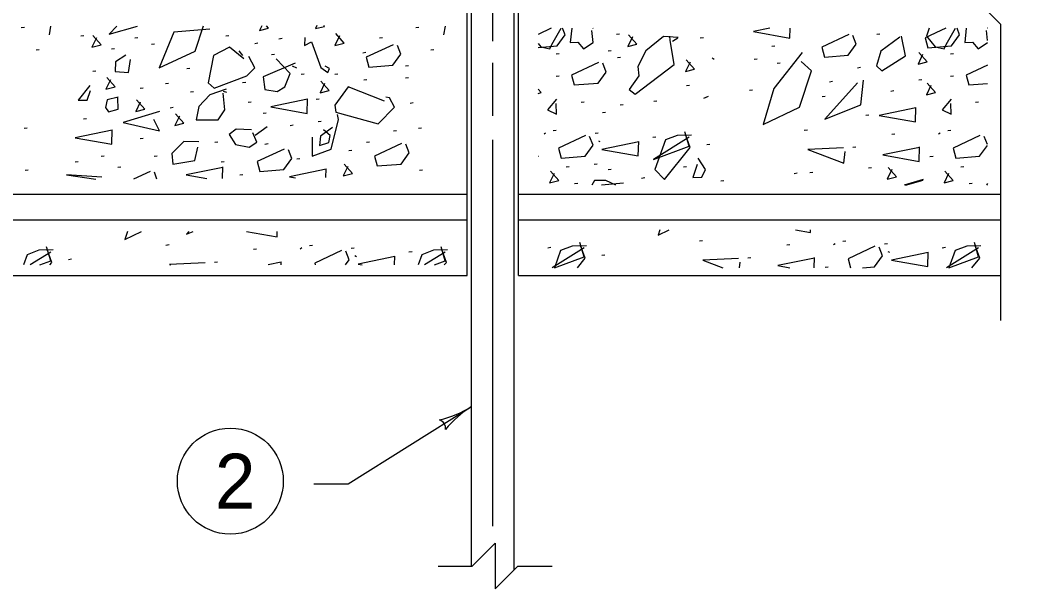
# Model space of a CAD drawing. Extents: x 1007 to 1035.5, y 1000.5 to 1021.5.
# Drawn here: x 1017.518 to 1021.188, y 1003.429 to 1005.507 of the extents above; entities that cross this region are included whole.
import ezdxf

# ---------------------------------------------------------------- set-up
doc = ezdxf.new("R2010")
doc.units = 0
doc.layers.add('Level 1', color=7, linetype='Continuous')

msp = doc.modelspace()

# ---------------------------------------------------------------- linework, layer by layer
at = {"layer": 'Level 1'}
for p, q in [((1019.2466, 1005.4303), (1019.2466, 1007.1047)), ((1019.1528, 1004.5742), (1019.1528, 1006.0742)), ((1019.3403, 1004.5742), (1019.3403, 1006.0742)), ((1019.1683, 1003.5127), (1019.1683, 1005.8242)), ((1019.3248, 1003.4997), (1019.3248, 1005.8242)), ((1019.2466, 1005.1579), (1019.2466, 1005.3513)), ((1019.2466, 1003.6583), (1019.2466, 1005.07)), ((1016.6216, 1004.8712), (1019.1528, 1004.8712)), ((1019.3403, 1004.8712), (1021.1036, 1004.8712)), ((1016.6216, 1004.7774), (1019.1528, 1004.7774)), ((1019.3403, 1004.7774), (1021.1036, 1004.7774)), ((1016.2466, 1004.5742), (1019.1528, 1004.5742)), ((1019.3403, 1004.5742), (1021.1036, 1004.5742)), ((1018.7172, 1003.8131), (1019.1683, 1004.0952)), ((1018.5922, 1003.8131), (1018.7172, 1003.8131))]:
    msp.add_line(p, q, dxfattribs=at)
for points in [[(1021.1036, 1004.4101), (1021.1036, 1005.4908), (1020.9369, 1005.6575), (1021.2703, 1005.6575), (1021.1036, 1005.8242), (1021.1036, 1006.1844)], [(1017.534, 1005.48), (1017.5228, 1005.4786)], [(1017.6253, 1005.4534), (1017.6308, 1005.4847)], [(1017.8439, 1005.4562), (1017.9474, 1005.4853)], [(1017.8713, 1005.4852), (1017.8439, 1005.4562)], [(1018.0798, 1005.4632), (1018.027, 1005.3328)], [(1018.2115, 1005.4743), (1018.0798, 1005.4632)], [(1018.1588, 1005.3938), (1018.1887, 1005.4858)], [(1018.4018, 1005.4863), (1018.3935, 1005.4691)], [(1018.3935, 1005.4691), (1018.4268, 1005.4773)], [(1018.4268, 1005.4773), (1018.4189, 1005.4863)], [(1018.6029, 1005.4867), (1018.5978, 1005.4758)], [(1018.5978, 1005.4758), (1018.631, 1005.4842)], [(1018.631, 1005.4842), (1018.6288, 1005.4867)], [(1018.6858, 1005.4493), (1018.6692, 1005.4146), (1018.7025, 1005.4229), (1018.672, 1005.4576)], [(1018.976, 1005.48), (1018.9648, 1005.4786)], [(1019.0673, 1005.4534), (1019.0728, 1005.4853)], [(1019.4602, 1005.4774), (1019.4115, 1005.4548)], [(1019.4616, 1005.4182), (1019.4957, 1005.4774)], [(1019.5107, 1005.4533), (1019.5013, 1005.4774)], [(1019.5347, 1005.4774), (1019.5296, 1005.4251)], [(1019.6128, 1005.4251), (1019.6087, 1005.4694)], [(1019.6128, 1005.4764), (1019.6118, 1005.4774)], [(1020.2584, 1005.4774), (1020.1987, 1005.4651)], [(1020.1987, 1005.4651), (1020.3318, 1005.4415)], [(1020.3318, 1005.4415), (1020.3328, 1005.4774)], [(1020.9021, 1005.4774), (1020.8264, 1005.4423)], [(1020.8411, 1005.4774), (1020.8315, 1005.4487)], [(1020.9036, 1005.4182), (1020.9376, 1005.4774)], [(1020.9527, 1005.4533), (1020.9432, 1005.4774)], [(1020.9766, 1005.4774), (1020.9716, 1005.4251)], [(1021.0541, 1005.4323), (1021.0507, 1005.4694)], [(1021.0541, 1005.477), (1021.0537, 1005.4774)], [(1017.7508, 1005.4493), (1017.7397, 1005.448)], [(1017.7976, 1005.4424), (1017.7809, 1005.4078), (1017.8143, 1005.4161), (1017.7837, 1005.4508)], [(1017.9482, 1005.4426), (1017.9371, 1005.4412)], [(1018.2817, 1005.4493), (1018.2706, 1005.448)], [(1018.3872, 1005.4222), (1018.3761, 1005.4208)], [(1018.4757, 1005.4392), (1018.4646, 1005.4378)], [(1018.5596, 1005.4438), (1018.5583, 1005.4146), (1018.5832, 1005.4271), (1018.6178, 1005.3342), (1018.6428, 1005.3161), (1018.6498, 1005.33), (1018.6331, 1005.3383)], [(1018.8433, 1005.4426), (1018.8322, 1005.4412)], [(1019.4115, 1005.4218), (1019.4214, 1005.4098)], [(1019.4815, 1005.4132), (1019.5107, 1005.4533)], [(1019.5296, 1005.4251), (1019.5573, 1005.4265)], [(1019.5573, 1005.4265), (1019.5781, 1005.4015)], [(1019.5781, 1005.4015), (1019.6128, 1005.4251)], [(1019.7096, 1005.4558), (1019.6985, 1005.4543)], [(1019.7564, 1005.4454), (1019.7398, 1005.4108), (1019.7731, 1005.4191), (1019.7425, 1005.4538)], [(1019.9235, 1005.4431), (1019.8708, 1005.4473), (1019.8056, 1005.3946), (1019.7764, 1005.3377), (1019.7806, 1005.303), (1019.7445, 1005.2531), (1019.7668, 1005.2364), (1019.9096, 1005.3447), (1019.8943, 1005.4334), (1019.8929, 1005.4487)], [(1019.9027, 1005.4306), (1019.9221, 1005.4418)], [(1020.0159, 1005.4422), (1020.0048, 1005.4408)], [(1020.5472, 1005.454), (1020.4487, 1005.4083), (1020.4584, 1005.3722), (1020.5458, 1005.3791), (1020.5749, 1005.4193), (1020.5624, 1005.4513)], [(1020.7344, 1005.4445), (1020.6651, 1005.3932), (1020.6484, 1005.3405), (1020.6678, 1005.3211), (1020.7552, 1005.3765), (1020.7399, 1005.4487)], [(1020.6615, 1005.4558), (1020.6504, 1005.4543)], [(1020.8264, 1005.4423), (1020.8362, 1005.4062)], [(1020.8315, 1005.4487), (1020.8634, 1005.4098)], [(1020.9235, 1005.4132), (1020.9527, 1005.4533)], [(1020.9716, 1005.4251), (1020.9993, 1005.4265)], [(1020.9993, 1005.4265), (1021.0201, 1005.4015)], [(1021.0201, 1005.4015), (1021.0541, 1005.4246)], [(1017.5884, 1005.3983), (1017.5773, 1005.3969)], [(1017.8631, 1005.4018), (1017.852, 1005.4003)], [(1018.0094, 1005.4188), (1017.9983, 1005.4173)], [(1018.027, 1005.3328), (1018.1588, 1005.3938)], [(1018.3363, 1005.3661), (1018.2836, 1005.4077), (1018.2253, 1005.3772), (1018.2059, 1005.2773), (1018.2282, 1005.2578), (1018.3474, 1005.3037), (1018.3765, 1005.3328), (1018.3543, 1005.3743)], [(1018.3183, 1005.3952), (1018.3308, 1005.3772)], [(1018.782, 1005.3881), (1018.7708, 1005.3868)], [(1018.882, 1005.417), (1018.7835, 1005.3712), (1018.7933, 1005.3352), (1018.8806, 1005.3421), (1018.9098, 1005.3823), (1018.8973, 1005.4142)], [(1019.0304, 1005.3983), (1019.0193, 1005.3969)], [(1019.4115, 1005.4075), (1019.4815, 1005.4132)], [(1019.4214, 1005.4098), (1019.4547, 1005.4015)], [(1019.4547, 1005.4015), (1019.4616, 1005.4182)], [(1019.4884, 1005.3843), (1019.4773, 1005.3829)], [(1019.679, 1005.3945), (1019.6678, 1005.3931)], [(1020.3766, 1005.389), (1020.2739, 1005.2573), (1020.2351, 1005.1255), (1020.3668, 1005.1893), (1020.4113, 1005.3211), (1020.3738, 1005.3558)], [(1020.2769, 1005.4115), (1020.2658, 1005.4101)], [(1020.8173, 1005.3808), (1020.8006, 1005.3461), (1020.8339, 1005.3544), (1020.8033, 1005.3891)], [(1020.8362, 1005.4062), (1020.9235, 1005.4132)], [(1020.8634, 1005.4098), (1020.8967, 1005.4015)], [(1020.8967, 1005.4015), (1020.9036, 1005.4182)], [(1020.9304, 1005.3843), (1020.9193, 1005.3829)], [(1017.905, 1005.3785), (1017.8675, 1005.3549), (1017.8662, 1005.3189), (1017.9147, 1005.3161), (1017.9216, 1005.3633)], [(1018.5236, 1005.3494), (1018.4071, 1005.2995), (1018.4126, 1005.2537), (1018.4583, 1005.2468), (1018.4861, 1005.2634), (1018.5055, 1005.3119), (1018.4543, 1005.3661)], [(1018.4484, 1005.3813), (1018.4373, 1005.3799)], [(1019.6327, 1005.3519), (1019.5342, 1005.3062), (1019.5439, 1005.2701), (1019.6313, 1005.277), (1019.6604, 1005.3173), (1019.6479, 1005.3491)], [(1019.713, 1005.3707), (1019.7019, 1005.3693)], [(1019.9674, 1005.3536), (1019.9508, 1005.3189), (1019.9841, 1005.3272), (1019.9536, 1005.3618)], [(1020.0553, 1005.3627), (1020.0483, 1005.3682)], [(1020.2123, 1005.3638), (1020.2012, 1005.3625)], [(1020.2973, 1005.3503), (1020.2863, 1005.3488)], [(1017.795, 1005.32), (1017.7839, 1005.3187)], [(1018.1388, 1005.3303), (1018.1277, 1005.3288)], [(1018.5125, 1005.3397), (1018.5291, 1005.3328)], [(1018.9385, 1005.3405), (1018.9274, 1005.3391)], [(1020.5901, 1005.3333), (1020.579, 1005.3318)], [(1021.0541, 1005.3423), (1020.9762, 1005.3062)], [(1017.8486, 1005.2893), (1017.832, 1005.2547), (1017.8653, 1005.263), (1017.8348, 1005.2977)], [(1018.0605, 1005.2758), (1018.0493, 1005.2744)], [(1018.3429, 1005.2792), (1018.3318, 1005.2778)], [(1018.5573, 1005.3098), (1018.5463, 1005.3084)], [(1018.6313, 1005.2757), (1018.6148, 1005.241), (1018.648, 1005.2493), (1018.6175, 1005.284)], [(1018.6798, 1005.3098), (1018.6688, 1005.3084)], [(1018.7854, 1005.2894), (1018.7743, 1005.288)], [(1018.9385, 1005.2963), (1018.9274, 1005.2948)], [(1019.4884, 1005.3026), (1019.4773, 1005.3013)], [(1020.5791, 1005.2781), (1020.4598, 1005.1449), (1020.5916, 1005.1976), (1020.6013, 1005.2878)], [(1020.488, 1005.2822), (1020.4768, 1005.2808)], [(1020.8147, 1005.289), (1020.8036, 1005.2876)], [(1020.8478, 1005.2685), (1020.8313, 1005.2338), (1020.8645, 1005.2421), (1020.834, 1005.2768)], [(1020.9304, 1005.3026), (1020.9193, 1005.3013)], [(1020.9762, 1005.3062), (1020.9859, 1005.2701)], [(1020.9859, 1005.2701), (1021.0541, 1005.2754)], [(1017.7733, 1005.2676), (1017.7303, 1005.2148), (1017.7635, 1005.2148), (1017.776, 1005.2495)], [(1017.9686, 1005.2588), (1017.9575, 1005.2574)], [(1018.1523, 1005.2452), (1018.1413, 1005.2438)], [(1018.2712, 1005.2551), (1018.2115, 1005.2343), (1018.1713, 1005.1913), (1018.1616, 1005.1428), (1018.242, 1005.1428), (1018.267, 1005.1788), (1018.26, 1005.2398)], [(1018.2739, 1005.2426), (1018.2614, 1005.2468)], [(1018.8508, 1005.2108), (1018.7178, 1005.2634), (1018.6692, 1005.1968), (1018.672, 1005.1705), (1018.8273, 1005.1275), (1018.8869, 1005.1885), (1018.8689, 1005.2232), (1018.8551, 1005.226)], [(1019.4225, 1005.2421), (1019.4115, 1005.2546)], [(1019.4115, 1005.2393), (1019.4225, 1005.2421)], [(1019.9648, 1005.2686), (1019.9538, 1005.2672)], [(1020.1953, 1005.2516), (1020.1842, 1005.2502)], [(1020.7126, 1005.2482), (1020.7015, 1005.2468)], [(1017.8773, 1005.226), (1017.837, 1005.2163), (1017.8301, 1005.1872), (1017.8412, 1005.1718), (1017.8773, 1005.1816), (1017.8758, 1005.2232)], [(1017.9575, 1005.2076), (1017.9408, 1005.1729), (1017.9742, 1005.1813), (1017.9437, 1005.2159)], [(1018.3633, 1005.2078), (1018.3523, 1005.2063)], [(1018.5693, 1005.2176), (1018.4348, 1005.1898), (1018.568, 1005.1663), (1018.5693, 1005.2189)], [(1018.6118, 1005.2179), (1018.6007, 1005.2166)], [(1018.9556, 1005.2043), (1018.9444, 1005.2029)], [(1019.4797, 1005.2184), (1019.4463, 1005.1796), (1019.4797, 1005.1629), (1019.4783, 1005.2018)], [(1019.5803, 1005.2073), (1019.5692, 1005.2059)], [(1019.8458, 1005.2107), (1019.8347, 1005.2093)], [(1020.033, 1005.2282), (1020.0164, 1005.2212)], [(1020.4608, 1005.2278), (1020.4497, 1005.2263)], [(1020.9217, 1005.2184), (1020.8883, 1005.1796), (1020.9217, 1005.1629), (1020.9203, 1005.2018)], [(1021.0223, 1005.2073), (1021.0112, 1005.2059)], [(1018.0284, 1005.1733), (1017.8953, 1005.133), (1018.0284, 1005.1025), (1018.0076, 1005.1442)], [(1018.0775, 1005.1873), (1018.0664, 1005.1859)], [(1018.1005, 1005.1566), (1018.0838, 1005.1219), (1018.1171, 1005.1303), (1018.0866, 1005.1649)], [(1018.4178, 1005.1669), (1018.4068, 1005.1655)], [(1019.6586, 1005.1699), (1019.6474, 1005.1685)], [(1019.7233, 1005.1971), (1019.7121, 1005.1958)], [(1020.7927, 1005.1865), (1020.6581, 1005.1588), (1020.7913, 1005.1352), (1020.7927, 1005.1879)], [(1017.761, 1005.1465), (1017.7498, 1005.1451)], [(1018.586, 1005.0789), (1018.586, 1005.0096), (1018.6553, 1005.0359), (1018.6817, 1005.1442), (1018.6789, 1005.1622)], [(1018.6186, 1005.1363), (1018.6075, 1005.1349)], [(1020.6207, 1005.1597), (1020.6096, 1005.1583)], [(1017.5442, 1005.1124), (1017.5331, 1005.1111)], [(1017.8547, 1005.1053), (1017.7201, 1005.0775), (1017.8533, 1005.0539), (1017.8547, 1005.1067)], [(1018.3641, 1005.1067), (1018.3086, 1005.1081), (1018.2823, 1005.0887), (1018.3058, 1005.0526), (1018.3558, 1005.0429), (1018.3835, 1005.0609), (1018.3696, 1005.0956)], [(1018.3779, 1005.0873), (1018.4209, 1005.1178)], [(1018.5165, 1005.1227), (1018.5054, 1005.1213)], [(1018.6608, 1005.115), (1018.6165, 1005.0831), (1018.6123, 1005.0484), (1018.647, 1005.0595), (1018.6512, 1005.0859), (1018.6276, 1005.1067)], [(1018.8943, 1005.1023), (1018.8832, 1005.1008)], [(1018.9862, 1005.1124), (1018.9751, 1005.1111)], [(1019.4394, 1005.0942), (1019.4338, 1005.09)], [(1019.4782, 1005.1038), (1019.4671, 1005.1024)], [(1019.6313, 1005.0937), (1019.6203, 1005.0923)], [(1019.9637, 1005.0789), (1019.8333, 1004.9984), (1019.9637, 1005.047), (1019.9484, 1005.0983)], [(1020.3961, 1005.1053), (1020.385, 1005.1038)], [(1020.8814, 1005.0942), (1020.8758, 1005.09)], [(1020.9202, 1005.1038), (1020.9091, 1005.1024)], [(1017.9686, 1005.075), (1017.9575, 1005.0736)], [(1018.1713, 1005.0623), (1018.1172, 1005.0637), (1018.0728, 1005.0193), (1018.077, 1004.9805), (1018.1574, 1004.9943), (1018.1685, 1005.0429)], [(1018.2408, 1005.0614), (1018.2298, 1005.06)], [(1018.4247, 1005.0546), (1018.4135, 1005.0532)], [(1018.7956, 1005.0614), (1018.7845, 1005.06)], [(1018.9127, 1005.0563), (1018.8142, 1005.0104), (1018.8238, 1004.9744), (1018.9113, 1004.9813), (1018.9404, 1005.0216), (1018.9279, 1005.0534)], [(1019.585, 1005.0851), (1019.4866, 1005.0393), (1019.4963, 1005.0033), (1019.5837, 1005.0102), (1019.6128, 1005.0504), (1019.6003, 1005.0823)], [(1019.6392, 1005.0623), (1019.6336, 1005.065)], [(1019.7795, 1005.0626), (1019.6449, 1005.0349), (1019.7781, 1005.0113), (1019.7795, 1005.064)], [(1019.8423, 1005.08), (1019.8313, 1005.0786)], [(1019.972, 1005.0873), (1019.9207, 1005.0858), (1019.8777, 1005.0692), (1019.8388, 1004.961), (1019.8735, 1004.9249), (1019.9678, 1005.0414), (1019.9512, 1005.0886)], [(1020.716, 1005.0903), (1020.7049, 1005.0888)], [(1021.027, 1005.0851), (1020.9286, 1005.0393)], [(1021.0541, 1005.0522), (1021.0423, 1005.0823)], [(1018.4838, 1005.0358), (1018.3853, 1004.99), (1018.395, 1004.954), (1018.4824, 1004.9609), (1018.5116, 1005.0012), (1018.4991, 1005.033)], [(1018.7309, 1005.0308), (1018.7198, 1005.0293)], [(1020.0398, 1005.0528), (1020.0286, 1005.0514)], [(1020.5278, 1005.0401), (1020.3973, 1005.0345), (1020.5292, 1004.9846), (1020.5347, 1005.0276)], [(1020.5731, 1005.0426), (1020.5619, 1005.0412)], [(1020.8063, 1005.0422), (1020.6718, 1005.0144), (1020.8049, 1004.9909), (1020.8063, 1005.0436)], [(1020.9286, 1005.0393), (1020.9383, 1005.0033)], [(1021.0257, 1005.0102), (1021.0541, 1005.0495)], [(1017.7303, 1004.9899), (1017.7193, 1004.9885)], [(1017.8257, 1005.0103), (1017.8145, 1005.0089)], [(1018.0197, 1005.0103), (1018.0085, 1005.0089)], [(1018.2647, 1004.9899), (1018.2536, 1004.9885)], [(1018.5403, 1005.0001), (1018.5293, 1004.9988)], [(1018.7164, 1004.9728), (1018.6998, 1004.9382), (1018.7331, 1004.9464), (1018.7026, 1004.9811)], [(1019.4135, 1005.0085), (1019.4115, 1005.0083)], [(1019.6279, 1004.9813), (1019.6168, 1004.9799)], [(1019.9928, 1004.979), (1019.9776, 1004.9318), (1020.0108, 1004.9333), (1020.0233, 1004.961), (1019.997, 1005.0026)], [(1020.8555, 1005.0085), (1020.8444, 1005.0072)], [(1020.9383, 1005.0033), (1021.0257, 1005.0102)], [(1017.5476, 1004.9593), (1017.5365, 1004.9579)], [(1017.8869, 1004.9695), (1017.8758, 1004.9681)], [(1017.9938, 1004.9541), (1017.9328, 1004.9258)], [(1018.0187, 1004.9266), (1018.009, 1004.9513)], [(1018.2597, 1004.9692), (1018.1251, 1004.9414)], [(1018.2585, 1004.9285), (1018.2597, 1004.9705)], [(1018.6374, 1004.9623), (1018.5029, 1004.9346)], [(1018.6365, 1004.9316), (1018.6374, 1004.9637)], [(1018.9896, 1004.9593), (1018.9785, 1004.9579)], [(1019.4705, 1004.9472), (1019.4539, 1004.9125), (1019.4872, 1004.9208), (1019.4567, 1004.9555)], [(1019.5258, 1004.9711), (1019.5148, 1004.9698)], [(1019.679, 1004.9609), (1019.6678, 1004.9595)], [(1019.9547, 1004.9711), (1019.9436, 1004.9698)], [(1020.3587, 1004.9473), (1020.3475, 1004.9459)], [(1020.4165, 1004.9507), (1020.4054, 1004.9493)], [(1020.6309, 1004.9677), (1020.6198, 1004.9663)], [(1020.7049, 1004.9608), (1020.6883, 1004.9261), (1020.7216, 1004.9344), (1020.6911, 1004.9691)], [(1020.9125, 1004.9472), (1020.8959, 1004.9125), (1020.9292, 1004.9208), (1020.8987, 1004.9555)], [(1020.9678, 1004.9711), (1020.9568, 1004.9698)], [(1017.8176, 1004.9333), (1017.6873, 1004.9417), (1017.7954, 1004.9264)], [(1018.1251, 1004.9414), (1018.2008, 1004.9281)], [(1018.3328, 1004.9423), (1018.3217, 1004.9409)], [(1018.5029, 1004.9346), (1018.525, 1004.9307)], [(1019.5565, 1004.9098), (1019.5453, 1004.9084)], [(1019.6183, 1004.9208), (1019.6088, 1004.9043)], [(1019.6599, 1004.9208), (1019.6183, 1004.9208)], [(1019.7238, 1004.9111), (1019.6436, 1004.9043)], [(1019.6959, 1004.9043), (1019.6599, 1004.9208)], [(1019.8015, 1004.9303), (1019.7904, 1004.9288)], [(1020.0908, 1004.9201), (1020.0797, 1004.9187)], [(1020.819, 1004.9249), (1020.7499, 1004.9043)], [(1020.7546, 1004.9043), (1020.819, 1004.9222)], [(1020.9985, 1004.9098), (1020.9873, 1004.9084)], [(1021.0541, 1004.9101), (1021.0507, 1004.9043)], [(1017.9103, 1004.7354), (1017.9017, 1004.7059)], [(1017.9017, 1004.7059), (1017.9626, 1004.7354)], [(1018.1353, 1004.7354), (1018.1263, 1004.7253)], [(1018.1263, 1004.7253), (1018.1515, 1004.7354)], [(1018.3458, 1004.7354), (1018.4578, 1004.7156)], [(1018.4578, 1004.7156), (1018.4583, 1004.7354)], [(1019.8571, 1004.7406), (1019.8513, 1004.7213)], [(1019.8513, 1004.7213), (1019.8913, 1004.7406)], [(1020.3528, 1004.7406), (1020.4075, 1004.7309)], [(1020.4075, 1004.7309), (1020.4078, 1004.7406)], [(1019.5799, 1004.6428), (1019.5647, 1004.6941)], [(1020.0123, 1004.701), (1020.0013, 1004.6996)], [(1020.4977, 1004.6899), (1020.4921, 1004.6858)], [(1020.5364, 1004.6996), (1020.5253, 1004.6982)], [(1020.6896, 1004.6894), (1020.6785, 1004.688)], [(1021.0219, 1004.6428), (1021.0067, 1004.6941)], [(1017.5873, 1004.6663), (1017.5443, 1004.6496)], [(1017.6303, 1004.6593), (1017.5548, 1004.6127)], [(1017.6386, 1004.6677), (1017.5873, 1004.6663)], [(1017.6303, 1004.6274), (1017.615, 1004.6788)], [(1017.6344, 1004.6218), (1017.6178, 1004.669)], [(1018.0627, 1004.6857), (1018.0516, 1004.6843)], [(1018.3826, 1004.6707), (1018.3715, 1004.6693)], [(1018.548, 1004.6746), (1018.5424, 1004.6704)], [(1018.5868, 1004.6843), (1018.5757, 1004.6828)], [(1018.6936, 1004.6655), (1018.5952, 1004.6197)], [(1018.7213, 1004.6308), (1018.7088, 1004.6627)], [(1018.7399, 1004.6741), (1018.7288, 1004.6727)], [(1018.9509, 1004.6604), (1018.9398, 1004.659)], [(1019.0293, 1004.6663), (1018.9863, 1004.6496)], [(1019.0723, 1004.6593), (1018.9967, 1004.6127)], [(1019.0806, 1004.6677), (1019.0293, 1004.6663)], [(1019.0723, 1004.6274), (1019.057, 1004.6788)], [(1019.0764, 1004.6218), (1019.0598, 1004.669)], [(1019.4586, 1004.6758), (1019.4475, 1004.6743)], [(1019.5799, 1004.6747), (1019.463, 1004.6024)], [(1019.4939, 1004.6649), (1019.4715, 1004.6024)], [(1019.5369, 1004.6816), (1019.4939, 1004.6649)], [(1019.5883, 1004.683), (1019.5369, 1004.6816)], [(1019.5841, 1004.6372), (1019.5674, 1004.6843)], [(1020.3323, 1004.686), (1020.3212, 1004.6846)], [(1020.6433, 1004.6808), (1020.5448, 1004.635)], [(1020.671, 1004.6462), (1020.6585, 1004.678)], [(1020.6974, 1004.658), (1020.6918, 1004.6608)], [(1020.8378, 1004.6583), (1020.7032, 1004.6307), (1020.8363, 1004.6071), (1020.8378, 1004.6598)], [(1020.9006, 1004.6758), (1020.8895, 1004.6743)], [(1021.0219, 1004.6747), (1020.9049, 1004.6024)], [(1020.9359, 1004.6649), (1020.9134, 1004.6024)], [(1020.9789, 1004.6816), (1020.9359, 1004.6649)], [(1021.0303, 1004.683), (1020.9789, 1004.6816)], [(1021.0261, 1004.6372), (1021.0094, 1004.6843)], [(1017.5443, 1004.6496), (1017.531, 1004.6127)], [(1017.5908, 1004.6127), (1017.6303, 1004.6274)], [(1017.627, 1004.6127), (1017.6344, 1004.6218)], [(1017.7063, 1004.6332), (1017.6952, 1004.6318)], [(1018.1943, 1004.6205), (1018.0639, 1004.6149)], [(1018.0639, 1004.6149), (1018.0698, 1004.6127)], [(1018.2397, 1004.623), (1018.2285, 1004.6216)], [(1018.4728, 1004.6226), (1018.4248, 1004.6127)], [(1018.4725, 1004.6127), (1018.4728, 1004.624)], [(1018.5952, 1004.6197), (1018.597, 1004.6127)], [(1018.7082, 1004.6127), (1018.7213, 1004.6308)], [(1018.7478, 1004.6427), (1018.7422, 1004.6454)], [(1018.8881, 1004.643), (1018.7535, 1004.6153)], [(1018.7535, 1004.6153), (1018.7685, 1004.6127)], [(1018.8872, 1004.6127), (1018.8881, 1004.6444)], [(1018.9863, 1004.6496), (1018.9729, 1004.6127)], [(1019.0327, 1004.6127), (1019.0723, 1004.6274)], [(1019.0689, 1004.6127), (1019.0764, 1004.6218)], [(1019.4718, 1004.6024), (1019.5799, 1004.6428)], [(1019.556, 1004.6024), (1019.5841, 1004.6372)], [(1019.656, 1004.6485), (1019.6448, 1004.6472)], [(1020.144, 1004.6358), (1020.0136, 1004.6303)], [(1020.0136, 1004.6303), (1020.0872, 1004.6024)], [(1020.1483, 1004.6024), (1020.1509, 1004.6233)], [(1020.1893, 1004.6383), (1020.1782, 1004.6369)], [(1020.4225, 1004.6379), (1020.288, 1004.6102)], [(1020.4215, 1004.6024), (1020.4225, 1004.6393)], [(1020.5448, 1004.635), (1020.5535, 1004.6024)], [(1020.6419, 1004.6059), (1020.671, 1004.6462)], [(1020.9137, 1004.6024), (1021.0219, 1004.6428)], [(1020.9979, 1004.6024), (1021.0261, 1004.6372)], [(1020.288, 1004.6102), (1020.3319, 1004.6024)], [(1020.4718, 1004.6043), (1020.4607, 1004.6029)], [(1020.5977, 1004.6024), (1020.6419, 1004.6059)], [(1019.0462, 1003.5127), (1019.1712, 1003.5127), (1019.2545, 1003.596), (1019.2545, 1003.4293), (1019.3378, 1003.5127), (1019.4628, 1003.5127)]]:
    msp.add_lwpolyline(points, dxfattribs=at)
msp.add_circle((1018.2868, 1003.823), 0.1937, dxfattribs=at)
for centre, radius, start, end in [((1018.9612, 1004.4264), 0.3906, 283.3621, 302.0088), ((1019.3754, 1003.764), 0.3906, 122.0149, 140.6837), ((1019.3754, 1003.764), 0.3906, 122.0027, 122.0149), ((1019.0424, 1004.0165), 0.0312, 350.7895, 72.9062)]:
    msp.add_arc(centre, radius, start, end, dxfattribs=at)

# ---------------------------------------------------------------- texts
msp.add_text('2', height=0.2, dxfattribs=at).set_placement((1018.2301, 1003.723))

doc.saveas('drawing.dxf')
